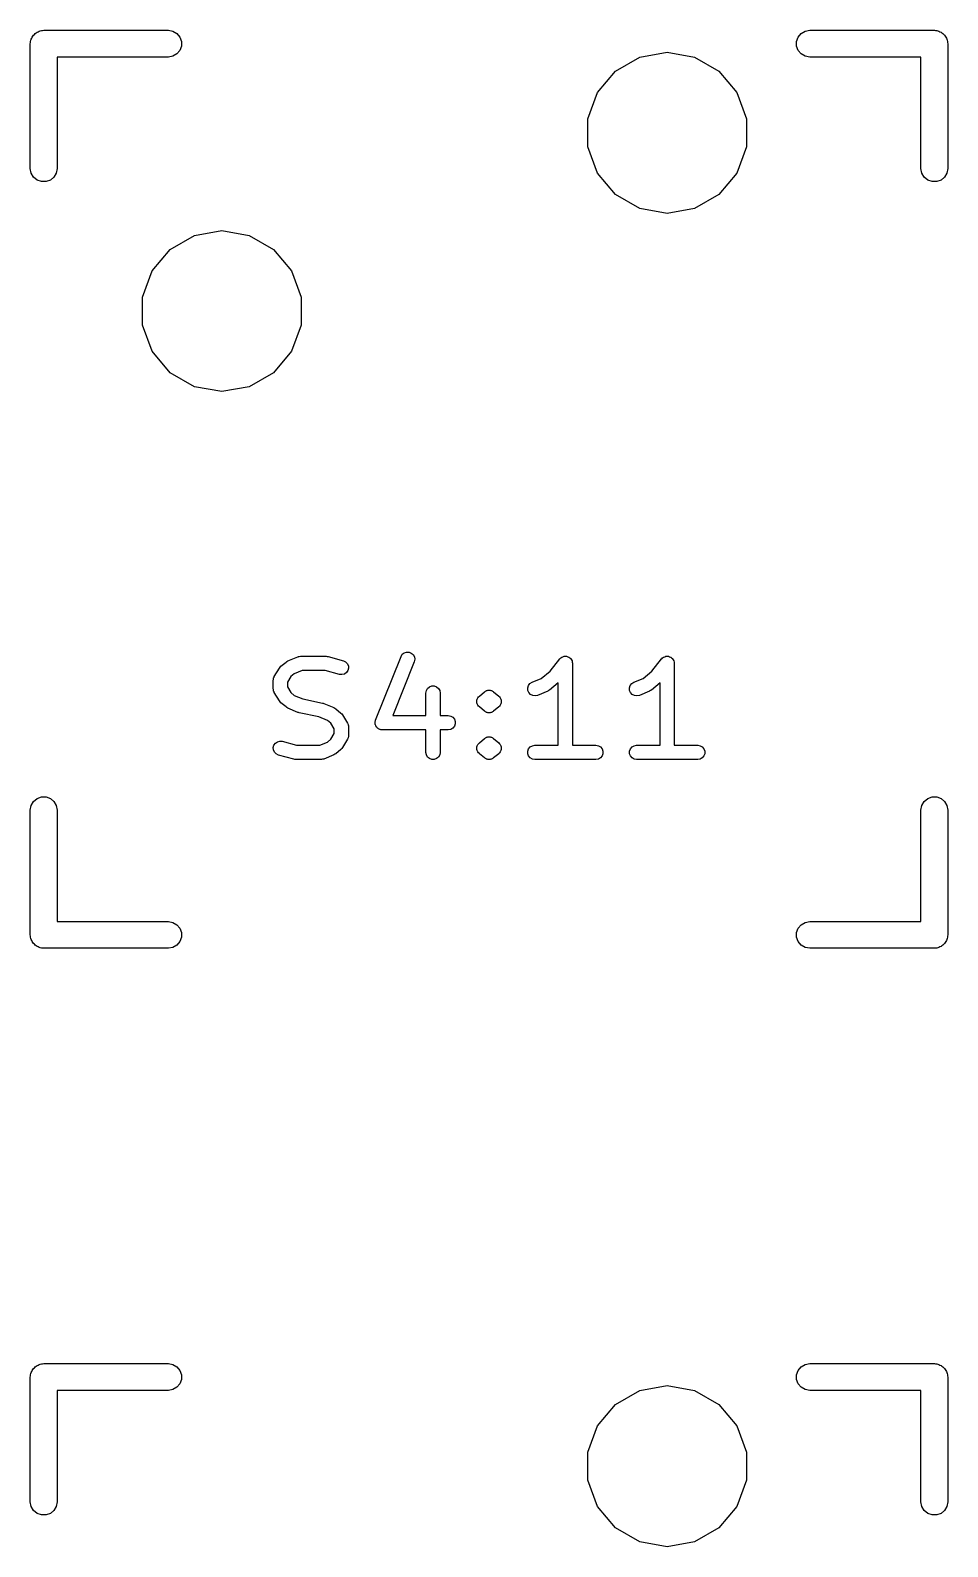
# Model space of a CAD drawing. Extents: x 15 to 276, y -105 to -15.
# Drawn here: x 224.46 to 237.54, y -37.07 to -15.46 of the extents above; entities that cross this region are included whole.
import ezdxf

# ---------------------------------------------------------------- set-up
doc = ezdxf.new("R2010")
doc.units = 0
doc.header["$MEASUREMENT"] = 0
doc.layers.add('BLACK', color=7, linetype='CONTINUOUS')

msp = doc.modelspace()

# ---------------------------------------------------------------- linework, layer by layer
at = {"layer": 'Black'}
for p, q in [((224.479, -15.5704), (224.485, -15.5547)), ((224.485, -15.5547), (224.496, -15.542)), ((224.496, -15.542), (224.504, -15.5275)), ((224.504, -15.5275), (224.517, -15.5168)), ((224.517, -15.5168), (224.528, -15.5041)), ((224.528, -15.5041), (224.542, -15.4957)), ((224.542, -15.4957), (224.555, -15.485)), ((224.555, -15.485), (224.57, -15.4793)), ((224.57, -15.4793), (224.585, -15.471)), ((224.585, -15.471), (224.601, -15.4681)), ((224.601, -15.4681), (224.617, -15.4624)), ((224.617, -15.4624), (224.634, -15.4624)), ((224.634, -15.4624), (224.65, -15.4595)), ((224.65, -15.4595), (226.428, -15.4595)), ((226.428, -15.4595), (226.493, -15.471)), ((226.493, -15.471), (226.55, -15.5041)), ((226.55, -15.5041), (226.593, -15.5547)), ((226.593, -15.5547), (226.616, -15.6169)), ((235.384, -15.6169), (235.407, -15.5547)), ((235.407, -15.5547), (235.45, -15.5041)), ((235.45, -15.5041), (235.507, -15.471)), ((235.507, -15.471), (235.572, -15.4595)), ((235.572, -15.4595), (237.35, -15.4595)), ((237.35, -15.4595), (237.366, -15.4624)), ((237.366, -15.4624), (237.383, -15.4624)), ((237.383, -15.4624), (237.399, -15.4681)), ((237.399, -15.4681), (237.415, -15.471)), ((237.415, -15.471), (237.43, -15.4793)), ((237.43, -15.4793), (237.445, -15.485)), ((237.445, -15.485), (237.458, -15.4957)), ((237.458, -15.4957), (237.472, -15.5041)), ((237.472, -15.5041), (237.483, -15.5168)), ((237.483, -15.5168), (237.496, -15.5275)), ((237.496, -15.5275), (237.504, -15.542)), ((237.504, -15.542), (237.515, -15.5547)), ((237.515, -15.5547), (237.521, -15.5704)), ((224.459, -15.65), (224.462, -15.6336)), ((224.459, -17.428), (224.459, -15.65)), ((224.462, -15.6169), (224.468, -15.6013)), ((224.462, -15.6336), (224.462, -15.6169)), ((224.468, -15.6013), (224.471, -15.5848)), ((224.471, -15.5848), (224.479, -15.5704)), ((226.593, -15.7452), (226.55, -15.7959)), ((226.616, -15.6831), (226.593, -15.7452)), ((226.616, -15.6169), (226.616, -15.6831)), ((233.148, -15.8418), (233.54, -15.7726)), ((233.54, -15.7726), (233.932, -15.8418)), ((235.384, -15.6831), (235.384, -15.6169)), ((235.407, -15.7452), (235.384, -15.6831)), ((235.45, -15.7959), (235.407, -15.7452)), ((237.521, -15.5704), (237.529, -15.5848)), ((237.529, -15.5848), (237.532, -15.6013)), ((237.532, -15.6013), (237.538, -15.6169)), ((237.538, -15.6169), (237.538, -15.6336)), ((237.538, -15.6336), (237.54, -15.65)), ((237.54, -15.65), (237.54, -17.428)), ((226.428, -15.8405), (224.84, -15.8405)), ((224.84, -15.8405), (224.84, -17.428)), ((226.493, -15.829), (226.428, -15.8405)), ((226.55, -15.7959), (226.493, -15.829)), ((232.802, -16.0411), (233.148, -15.8418)), ((233.932, -15.8418), (234.278, -16.0411)), ((235.507, -15.829), (235.45, -15.7959)), ((235.572, -15.8405), (235.507, -15.829)), ((237.159, -15.8405), (235.572, -15.8405)), ((237.159, -17.428), (237.159, -15.8405)), ((232.546, -16.3463), (232.802, -16.0411)), ((234.278, -16.0411), (234.534, -16.3463)), ((232.41, -16.7208), (232.546, -16.3463)), ((234.534, -16.3463), (234.67, -16.7208)), ((232.41, -17.1192), (232.41, -16.7208)), ((234.67, -16.7208), (234.67, -17.1192)), ((232.546, -17.4937), (232.41, -17.1192)), ((234.67, -17.1192), (234.534, -17.4937)), ((224.471, -17.4932), (224.459, -17.428)), ((224.504, -17.5505), (224.471, -17.4932)), ((224.829, -17.4932), (224.796, -17.5505)), ((224.84, -17.428), (224.829, -17.4932)), ((232.802, -17.7989), (232.546, -17.4937)), ((234.534, -17.4937), (234.278, -17.7989)), ((237.171, -17.4932), (237.159, -17.428)), ((237.204, -17.5505), (237.171, -17.4932)), ((237.529, -17.4932), (237.496, -17.5505)), ((237.54, -17.428), (237.529, -17.4932)), ((224.555, -17.593), (224.504, -17.5505)), ((224.617, -17.6156), (224.555, -17.593)), ((224.683, -17.6156), (224.617, -17.6156)), ((224.745, -17.593), (224.683, -17.6156)), ((224.796, -17.5505), (224.745, -17.593)), ((237.255, -17.593), (237.204, -17.5505)), ((237.317, -17.6156), (237.255, -17.593)), ((237.383, -17.6156), (237.317, -17.6156)), ((237.445, -17.593), (237.383, -17.6156)), ((237.496, -17.5505), (237.445, -17.593)), ((233.148, -17.9982), (232.802, -17.7989)), ((234.278, -17.7989), (233.932, -17.9982)), ((233.54, -18.0674), (233.148, -17.9982)), ((233.932, -17.9982), (233.54, -18.0674)), ((226.798, -18.3818), (227.19, -18.3126)), ((227.19, -18.3126), (227.582, -18.3818)), ((226.196, -18.8863), (226.452, -18.5811)), ((226.452, -18.5811), (226.798, -18.3818)), ((227.582, -18.3818), (227.928, -18.5811)), ((227.928, -18.5811), (228.184, -18.8863)), ((226.06, -19.2608), (226.196, -18.8863)), ((228.184, -18.8863), (228.32, -19.2608)), ((226.06, -19.6592), (226.06, -19.2608)), ((228.32, -19.2608), (228.32, -19.6592)), ((226.196, -20.0337), (226.06, -19.6592)), ((228.32, -19.6592), (228.184, -20.0337)), ((226.452, -20.3389), (226.196, -20.0337)), ((228.184, -20.0337), (227.928, -20.3389)), ((226.798, -20.5382), (226.452, -20.3389)), ((227.928, -20.3389), (227.582, -20.5382)), ((227.19, -20.6074), (226.798, -20.5382)), ((227.582, -20.5382), (227.19, -20.6074)), ((228.131, -24.4462), (228.276, -24.3857)), ((228.276, -24.3857), (228.278, -24.3852)), ((228.278, -24.3852), (228.28, -24.3841)), ((228.28, -24.3841), (228.295, -24.3814)), ((228.295, -24.3814), (228.31, -24.378)), ((228.31, -24.378), (228.313, -24.3783)), ((228.313, -24.3783), (228.315, -24.3779)), ((228.315, -24.3779), (228.678, -24.3779)), ((228.678, -24.3779), (228.691, -24.3803)), ((228.691, -24.3803), (228.705, -24.3816)), ((228.705, -24.3816), (228.923, -24.4421)), ((229.382, -25.2885), (229.745, -24.3813)), ((229.745, -24.3813), (229.763, -24.3513)), ((229.763, -24.3513), (229.791, -24.3295)), ((229.791, -24.3295), (229.824, -24.3185)), ((229.824, -24.3185), (229.86, -24.3196)), ((229.86, -24.3196), (229.892, -24.3327)), ((229.892, -24.3327), (229.919, -24.3562)), ((229.919, -24.3562), (229.935, -24.3873)), ((229.935, -24.3873), (229.94, -24.4222)), ((231.871, -24.5895), (232.009, -24.4161)), ((232.009, -24.4161), (232.01, -24.4153)), ((232.01, -24.4153), (232.011, -24.4142)), ((232.011, -24.4142), (232.023, -24.4036)), ((232.023, -24.4036), (232.036, -24.3927)), ((232.036, -24.3927), (232.037, -24.3923)), ((232.037, -24.3923), (232.038, -24.3915)), ((232.038, -24.3915), (232.053, -24.3859)), ((232.053, -24.3859), (232.069, -24.3799)), ((232.069, -24.3799), (232.07, -24.3799)), ((232.07, -24.3799), (232.071, -24.3795)), ((232.071, -24.3795), (232.087, -24.3795)), ((232.087, -24.3795), (232.104, -24.3791)), ((232.104, -24.3791), (232.105, -24.3795)), ((232.105, -24.3795), (232.106, -24.3795)), ((232.106, -24.3795), (232.122, -24.3851)), ((232.122, -24.3851), (232.137, -24.3904)), ((232.137, -24.3904), (232.138, -24.3911)), ((232.138, -24.3911), (232.139, -24.3915)), ((232.139, -24.3915), (232.152, -24.4021)), ((232.152, -24.4021), (232.165, -24.4124)), ((232.165, -24.4124), (232.165, -24.4134)), ((232.165, -24.4134), (232.166, -24.4142)), ((232.166, -24.4142), (232.175, -24.4285)), ((233.322, -24.5895), (233.461, -24.4161)), ((233.461, -24.4161), (233.462, -24.4153)), ((233.462, -24.4142), (233.475, -24.4036)), ((233.462, -24.4153), (233.462, -24.4142)), ((233.475, -24.4036), (233.487, -24.3927)), ((233.487, -24.3927), (233.488, -24.3923)), ((233.488, -24.3923), (233.489, -24.3915)), ((233.489, -24.3915), (233.505, -24.3859)), ((233.505, -24.3859), (233.52, -24.3799)), ((233.52, -24.3799), (233.521, -24.3799)), ((233.521, -24.3799), (233.522, -24.3795)), ((233.522, -24.3795), (233.539, -24.3795)), ((233.539, -24.3795), (233.555, -24.3791)), ((233.555, -24.3791), (233.556, -24.3795)), ((233.556, -24.3795), (233.558, -24.3795)), ((233.558, -24.3795), (233.573, -24.3851)), ((233.573, -24.3851), (233.589, -24.3904)), ((233.589, -24.3904), (233.59, -24.3911)), ((233.59, -24.3911), (233.591, -24.3915)), ((233.591, -24.3915), (233.603, -24.4021)), ((233.603, -24.4021), (233.616, -24.4124)), ((233.616, -24.4124), (233.617, -24.4134)), ((233.617, -24.4134), (233.618, -24.4142)), ((233.618, -24.4142), (233.626, -24.4285)), ((227.937, -24.6692), (228.01, -24.5482)), ((228.01, -24.5482), (228.021, -24.5354)), ((228.021, -24.5354), (228.032, -24.5224)), ((228.032, -24.5224), (228.105, -24.4619)), ((228.105, -24.4619), (228.118, -24.4544)), ((228.118, -24.4544), (228.131, -24.4462)), ((228.223, -24.6279), (228.175, -24.6675)), ((228.335, -24.5811), (228.223, -24.6279)), ((228.664, -24.5811), (228.335, -24.5811)), ((228.868, -24.6379), (228.664, -24.5811)), ((228.938, -24.6325), (228.903, -24.6413)), ((228.923, -24.4421), (228.954, -24.4573)), ((228.967, -24.6125), (228.938, -24.6325)), ((228.954, -24.4573), (228.979, -24.4825)), ((228.987, -24.5838), (228.967, -24.6125)), ((228.979, -24.4825), (228.994, -24.5146)), ((228.997, -24.5498), (228.987, -24.5838)), ((228.994, -24.5146), (228.997, -24.5498)), ((229.933, -24.4568), (229.626, -25.2246)), ((229.94, -24.4222), (229.933, -24.4568)), ((231.745, -24.694), (231.871, -24.5895)), ((232.175, -24.4285), (232.183, -24.4426)), ((232.183, -24.4426), (232.183, -24.4437)), ((232.183, -24.4437), (232.184, -24.4448)), ((232.184, -24.4448), (232.187, -24.461)), ((232.187, -24.461), (232.19, -24.4771)), ((232.19, -24.4771), (232.19, -24.4783)), ((232.19, -24.4783), (232.19, -24.4795)), ((232.19, -24.4795), (232.19, -25.6479)), ((233.196, -24.694), (233.322, -24.5895)), ((233.626, -24.4285), (233.635, -24.4426)), ((233.635, -24.4426), (233.635, -24.4437)), ((233.635, -24.4437), (233.635, -24.4448)), ((233.635, -24.4448), (233.638, -24.461)), ((233.638, -24.461), (233.642, -24.4771)), ((233.642, -24.4771), (233.641, -24.4783)), ((233.641, -24.4783), (233.642, -24.4795)), ((233.642, -24.4795), (233.642, -25.6479)), ((227.923, -24.7214), (227.925, -24.7118)), ((227.923, -24.8424), (227.923, -24.7214)), ((227.925, -24.852), (227.923, -24.8424)), ((227.925, -24.7021), (227.928, -24.6946)), ((227.925, -24.7118), (227.925, -24.7021)), ((227.928, -24.6946), (227.929, -24.6867)), ((227.929, -24.6867), (227.934, -24.6782)), ((227.934, -24.6782), (227.937, -24.6692)), ((228.175, -24.6675), (228.126, -24.7496)), ((228.126, -24.7496), (228.126, -24.8142)), ((228.126, -24.8142), (228.175, -24.8963)), ((228.903, -24.6413), (228.868, -24.6379)), ((230.106, -24.8681), (230.124, -24.8376)), ((230.124, -24.8376), (230.151, -24.8149)), ((230.151, -24.8149), (230.184, -24.8028)), ((230.184, -24.8028), (230.219, -24.8028)), ((230.219, -24.8028), (230.253, -24.8149)), ((230.253, -24.8149), (230.28, -24.8376)), ((230.28, -24.8376), (230.297, -24.8681)), ((231.552, -24.8293), (231.563, -24.7957)), ((231.554, -24.8646), (231.552, -24.8293)), ((231.563, -24.7957), (231.584, -24.7676)), ((231.584, -24.7676), (231.614, -24.7486)), ((231.614, -24.7486), (231.745, -24.694)), ((231.987, -24.7569), (231.863, -24.86)), ((231.987, -25.6479), (231.987, -24.7569)), ((233.004, -24.8293), (233.014, -24.7957)), ((233.005, -24.8646), (233.004, -24.8293)), ((233.014, -24.7957), (233.036, -24.7676)), ((233.036, -24.7676), (233.065, -24.7486)), ((233.065, -24.7486), (233.196, -24.694)), ((233.438, -24.7569), (233.315, -24.86)), ((233.438, -25.6479), (233.438, -24.7569)), ((227.925, -24.8617), (227.925, -24.852)), ((227.928, -24.8692), (227.925, -24.8617)), ((227.929, -24.8771), (227.928, -24.8692)), ((227.934, -24.8856), (227.929, -24.8771)), ((227.937, -24.8947), (227.934, -24.8856)), ((228.01, -25.0156), (227.937, -24.8947)), ((228.021, -25.0284), (228.01, -25.0156)), ((228.032, -25.0414), (228.021, -25.0284)), ((228.105, -25.1019), (228.032, -25.0414)), ((228.175, -24.8963), (228.223, -24.9359)), ((228.223, -24.9359), (228.345, -24.9868)), ((228.345, -24.9868), (228.626, -25.0453)), ((228.626, -25.0453), (228.635, -25.0489)), ((228.635, -25.0489), (228.644, -25.051)), ((228.644, -25.051), (228.789, -25.1115)), ((230.1, -24.9029), (230.106, -24.8681)), ((230.1, -25.2246), (230.1, -24.9029)), ((230.297, -24.8681), (230.303, -24.9029)), ((230.303, -24.9029), (230.303, -25.2246)), ((230.827, -25.0058), (230.833, -24.9896)), ((230.827, -25.0062), (230.827, -25.0058)), ((230.827, -25.0065), (230.827, -25.0062)), ((230.827, -25.0238), (230.827, -25.0065)), ((230.827, -25.0411), (230.827, -25.0238)), ((230.827, -25.0414), (230.827, -25.0411)), ((230.827, -25.0418), (230.827, -25.0414)), ((230.833, -25.0581), (230.827, -25.0418)), ((230.833, -24.9896), (230.839, -24.9733)), ((230.839, -25.0743), (230.833, -25.0581)), ((230.839, -24.973), (230.84, -24.9727)), ((230.839, -24.9733), (230.839, -24.973)), ((230.84, -24.9727), (230.851, -24.9594)), ((230.851, -24.9594), (230.862, -24.9462)), ((230.862, -24.9458), (230.935, -24.8853)), ((230.862, -24.946), (230.862, -24.9458)), ((230.862, -24.9462), (230.862, -24.946)), ((230.935, -24.8853), (230.943, -24.8809)), ((230.943, -24.8809), (230.949, -24.8753)), ((230.949, -24.8753), (230.957, -24.8724)), ((230.957, -24.8724), (230.965, -24.868)), ((230.965, -24.8679), (230.966, -24.8677)), ((230.965, -24.868), (230.965, -24.8679)), ((230.966, -24.8677), (230.974, -24.8663)), ((230.974, -24.8663), (230.982, -24.8633)), ((230.982, -24.8633), (230.991, -24.8633)), ((230.991, -24.8633), (231, -24.8617)), ((231, -24.8617), (231, -24.8618)), ((231, -24.8618), (231, -24.8617)), ((231, -24.8617), (231.009, -24.8633)), ((231.009, -24.8633), (231.018, -24.8633)), ((231.018, -24.8633), (231.026, -24.8663)), ((231.026, -24.8663), (231.034, -24.8677)), ((231.034, -24.8677), (231.035, -24.8679)), ((231.035, -24.8679), (231.035, -24.868)), ((231.035, -24.868), (231.043, -24.8724)), ((231.043, -24.8724), (231.051, -24.8753)), ((231.051, -24.8753), (231.057, -24.8809)), ((231.057, -24.8809), (231.065, -24.8853)), ((231.065, -24.8853), (231.138, -24.9458)), ((231.138, -24.9458), (231.138, -24.946)), ((231.138, -24.946), (231.138, -24.9462)), ((231.138, -24.9462), (231.149, -24.9594)), ((231.149, -24.9594), (231.16, -24.9727)), ((231.16, -24.9727), (231.161, -24.973)), ((231.161, -24.973), (231.161, -24.9733)), ((231.161, -24.9733), (231.167, -24.9895)), ((231.167, -25.058), (231.161, -25.0743)), ((231.167, -24.9895), (231.173, -25.0058)), ((231.173, -25.0418), (231.167, -25.058)), ((231.173, -25.0058), (231.173, -25.0062)), ((231.173, -25.0062), (231.173, -25.0065)), ((231.173, -25.0065), (231.173, -25.0238)), ((231.173, -25.0238), (231.173, -25.0411)), ((231.173, -25.0411), (231.173, -25.0414)), ((231.173, -25.0414), (231.173, -25.0418)), ((231.568, -24.8971), (231.554, -24.8646)), ((231.591, -24.9231), (231.568, -24.8971)), ((231.623, -24.9393), (231.591, -24.9231)), ((231.658, -24.9439), (231.623, -24.9393)), ((231.692, -24.9362), (231.658, -24.9439)), ((231.837, -24.8757), (231.692, -24.9362)), ((231.85, -24.8675), (231.837, -24.8757)), ((231.863, -24.86), (231.85, -24.8675)), ((233.019, -24.8971), (233.005, -24.8646)), ((233.043, -24.9231), (233.019, -24.8971)), ((233.074, -24.9393), (233.043, -24.9231)), ((233.109, -24.9439), (233.074, -24.9393)), ((233.144, -24.9362), (233.109, -24.9439)), ((233.289, -24.8757), (233.144, -24.9362)), ((233.302, -24.8675), (233.289, -24.8757)), ((233.315, -24.86), (233.302, -24.8675)), ((228.118, -25.1094), (228.105, -25.1019)), ((228.131, -25.1176), (228.118, -25.1094)), ((228.276, -25.1781), (228.131, -25.1176)), ((228.285, -25.1802), (228.276, -25.1781)), ((228.294, -25.1837), (228.285, -25.1802)), ((228.575, -25.2423), (228.294, -25.1837)), ((228.697, -25.2931), (228.575, -25.2423)), ((228.789, -25.1115), (228.802, -25.1196)), ((228.802, -25.1196), (228.815, -25.1272)), ((228.815, -25.1272), (228.888, -25.1877)), ((228.888, -25.1877), (228.899, -25.2006)), ((228.899, -25.2006), (228.91, -25.2134)), ((228.91, -25.2134), (228.983, -25.3344)), ((229.626, -25.2246), (230.1, -25.2246)), ((230.303, -25.2246), (230.419, -25.2246)), ((230.419, -25.2246), (230.454, -25.2307)), ((230.454, -25.2307), (230.485, -25.2484)), ((230.485, -25.2484), (230.507, -25.2754)), ((230.507, -25.2754), (230.519, -25.3085)), ((230.839, -25.0746), (230.839, -25.0743)), ((230.84, -25.0749), (230.839, -25.0746)), ((230.851, -25.0882), (230.84, -25.0749)), ((230.862, -25.1014), (230.851, -25.0882)), ((230.862, -25.1016), (230.862, -25.1014)), ((230.862, -25.1019), (230.862, -25.1016)), ((230.935, -25.1623), (230.862, -25.1019)), ((230.943, -25.1667), (230.935, -25.1623)), ((230.949, -25.1723), (230.943, -25.1667)), ((230.957, -25.1753), (230.949, -25.1723)), ((230.965, -25.1796), (230.957, -25.1753)), ((230.965, -25.1797), (230.965, -25.1796)), ((230.966, -25.1799), (230.965, -25.1797)), ((230.974, -25.1814), (230.966, -25.1799)), ((230.982, -25.1843), (230.974, -25.1814)), ((230.991, -25.1843), (230.982, -25.1843)), ((231, -25.1859), (230.991, -25.1843)), ((231.009, -25.1843), (231, -25.1859)), ((231, -25.1859), (231, -25.1858)), ((231, -25.1858), (231, -25.1859)), ((231.018, -25.1843), (231.009, -25.1843)), ((231.026, -25.1814), (231.018, -25.1843)), ((231.034, -25.1799), (231.026, -25.1814)), ((231.035, -25.1797), (231.034, -25.1799)), ((231.043, -25.1753), (231.035, -25.1796)), ((231.035, -25.1796), (231.035, -25.1797)), ((231.051, -25.1723), (231.043, -25.1753)), ((231.057, -25.1667), (231.051, -25.1723)), ((231.065, -25.1623), (231.057, -25.1667)), ((231.138, -25.1019), (231.065, -25.1623)), ((231.149, -25.0882), (231.138, -25.1014)), ((231.138, -25.1014), (231.138, -25.1016)), ((231.138, -25.1016), (231.138, -25.1019)), ((231.16, -25.0749), (231.149, -25.0882)), ((231.161, -25.0746), (231.16, -25.0749)), ((231.161, -25.0743), (231.161, -25.0746)), ((228.745, -25.3327), (228.697, -25.2931)), ((228.794, -25.4148), (228.745, -25.3327)), ((228.745, -25.5615), (228.794, -25.4795)), ((228.794, -25.4795), (228.794, -25.4148)), ((228.983, -25.3344), (228.986, -25.3435)), ((228.986, -25.3435), (228.991, -25.3519)), ((228.991, -25.3519), (228.992, -25.3598)), ((228.992, -25.3598), (228.995, -25.3673)), ((228.995, -25.3673), (228.995, -25.3771)), ((228.995, -25.3771), (228.997, -25.3867)), ((228.997, -25.3867), (228.997, -25.5076)), ((229.374, -25.323), (229.376, -25.3158)), ((229.376, -25.3334), (229.374, -25.323)), ((229.376, -25.3085), (229.38, -25.2987)), ((229.376, -25.3158), (229.376, -25.3085)), ((229.376, -25.3438), (229.376, -25.3334)), ((229.378, -25.3507), (229.376, -25.3438)), ((229.379, -25.3579), (229.378, -25.3507)), ((229.384, -25.3672), (229.379, -25.3579)), ((229.38, -25.2987), (229.382, -25.2885)), ((229.388, -25.377), (229.384, -25.3672)), ((229.393, -25.3826), (229.388, -25.377)), ((229.396, -25.389), (229.393, -25.3826)), ((229.404, -25.396), (229.396, -25.389)), ((229.411, -25.404), (229.404, -25.396)), ((229.417, -25.4077), (229.411, -25.404)), ((229.422, -25.4125), (229.417, -25.4077)), ((229.432, -25.4164), (229.422, -25.4125)), ((229.441, -25.4217), (229.432, -25.4164)), ((229.448, -25.4229), (229.441, -25.4217)), ((229.455, -25.4256), (229.448, -25.4229)), ((229.466, -25.426), (229.455, -25.4256)), ((229.476, -25.4278), (229.466, -25.426)), ((230.1, -25.4278), (229.476, -25.4278)), ((230.1, -25.7495), (230.1, -25.4278)), ((230.419, -25.4278), (230.303, -25.4278)), ((230.303, -25.4278), (230.303, -25.7495)), ((230.454, -25.4217), (230.419, -25.4278)), ((230.485, -25.404), (230.454, -25.4217)), ((230.507, -25.377), (230.485, -25.404)), ((230.519, -25.3438), (230.507, -25.377)), ((230.519, -25.3085), (230.519, -25.3438)), ((227.923, -25.6793), (227.933, -25.6453)), ((227.926, -25.7144), (227.923, -25.6793)), ((227.933, -25.6453), (227.953, -25.6166)), ((227.953, -25.6166), (227.982, -25.5966)), ((227.982, -25.5966), (228.017, -25.5878)), ((228.017, -25.5878), (228.052, -25.5912)), ((228.052, -25.5912), (228.256, -25.6479)), ((228.256, -25.6479), (228.585, -25.6479)), ((228.585, -25.6479), (228.697, -25.6012)), ((228.697, -25.6012), (228.745, -25.5615)), ((228.888, -25.7066), (228.815, -25.7671)), ((228.899, -25.6937), (228.888, -25.7066)), ((228.91, -25.6808), (228.899, -25.6937)), ((228.983, -25.5599), (228.91, -25.6808)), ((228.986, -25.5508), (228.983, -25.5599)), ((228.991, -25.5424), (228.986, -25.5508)), ((228.992, -25.5344), (228.991, -25.5424)), ((228.995, -25.5269), (228.992, -25.5344)), ((228.997, -25.5076), (228.995, -25.5172)), ((228.995, -25.5172), (228.995, -25.5269)), ((230.827, -25.6711), (230.833, -25.6548)), ((230.827, -25.6714), (230.827, -25.6711)), ((230.827, -25.6717), (230.827, -25.6714)), ((230.827, -25.6891), (230.827, -25.6717)), ((230.827, -25.7064), (230.827, -25.6891)), ((230.827, -25.7067), (230.827, -25.7064)), ((230.827, -25.707), (230.827, -25.7067)), ((230.833, -25.7234), (230.827, -25.707)), ((230.833, -25.6548), (230.839, -25.6385)), ((230.839, -25.6383), (230.84, -25.638)), ((230.839, -25.6385), (230.839, -25.6383)), ((230.84, -25.638), (230.851, -25.6247)), ((230.851, -25.6247), (230.862, -25.6114)), ((230.862, -25.611), (230.935, -25.5505)), ((230.862, -25.6113), (230.862, -25.611)), ((230.862, -25.6114), (230.862, -25.6113)), ((230.935, -25.5505), (230.943, -25.5462)), ((230.943, -25.5462), (230.949, -25.5406)), ((230.949, -25.5406), (230.957, -25.5376)), ((230.957, -25.5376), (230.965, -25.5332)), ((230.965, -25.5332), (230.966, -25.533)), ((230.965, -25.5332), (230.965, -25.5332)), ((230.966, -25.533), (230.974, -25.5315)), ((230.974, -25.5315), (230.982, -25.5285)), ((230.982, -25.5285), (230.991, -25.5285)), ((230.991, -25.5285), (231, -25.527)), ((231, -25.527), (231, -25.527)), ((231, -25.527), (231, -25.527)), ((231, -25.527), (231.009, -25.5285)), ((231.009, -25.5285), (231.018, -25.5285)), ((231.018, -25.5285), (231.026, -25.5315)), ((231.026, -25.5315), (231.034, -25.533)), ((231.034, -25.533), (231.035, -25.5332)), ((231.035, -25.5332), (231.035, -25.5332)), ((231.035, -25.5332), (231.043, -25.5376)), ((231.043, -25.5376), (231.051, -25.5406)), ((231.051, -25.5406), (231.057, -25.5462)), ((231.057, -25.5462), (231.065, -25.5505)), ((231.065, -25.5505), (231.138, -25.611)), ((231.138, -25.611), (231.138, -25.6113)), ((231.138, -25.6113), (231.138, -25.6114)), ((231.138, -25.6114), (231.149, -25.6247)), ((231.149, -25.6247), (231.16, -25.638)), ((231.16, -25.638), (231.161, -25.6383)), ((231.161, -25.6383), (231.161, -25.6385)), ((231.161, -25.6385), (231.167, -25.6548)), ((231.167, -25.6548), (231.173, -25.6711)), ((231.173, -25.707), (231.167, -25.7233)), ((231.173, -25.6711), (231.173, -25.6714)), ((231.173, -25.6714), (231.173, -25.6717)), ((231.173, -25.6717), (231.173, -25.689)), ((231.173, -25.689), (231.173, -25.7064)), ((231.173, -25.7064), (231.173, -25.7067)), ((231.173, -25.7067), (231.173, -25.707)), ((231.553, -25.7319), (231.565, -25.6987)), ((231.565, -25.6987), (231.588, -25.6717)), ((231.588, -25.6717), (231.618, -25.6541)), ((231.618, -25.6541), (231.653, -25.6479)), ((231.653, -25.6479), (231.987, -25.6479)), ((232.19, -25.6479), (232.524, -25.6479)), ((232.524, -25.6479), (232.559, -25.6541)), ((232.559, -25.6541), (232.589, -25.6717)), ((232.589, -25.6717), (232.612, -25.6987)), ((232.612, -25.6987), (232.624, -25.7319)), ((233.005, -25.7319), (233.017, -25.6987)), ((233.017, -25.6987), (233.039, -25.6717)), ((233.039, -25.6717), (233.07, -25.6541)), ((233.07, -25.6541), (233.105, -25.6479)), ((233.105, -25.6479), (233.438, -25.6479)), ((233.642, -25.6479), (233.975, -25.6479)), ((233.975, -25.6479), (234.01, -25.6541)), ((234.01, -25.6541), (234.041, -25.6717)), ((234.041, -25.6717), (234.063, -25.6987)), ((234.063, -25.6987), (234.075, -25.7319)), ((227.941, -25.7466), (227.926, -25.7144)), ((227.966, -25.7717), (227.941, -25.7466)), ((227.997, -25.7869), (227.966, -25.7717)), ((228.215, -25.8474), (227.997, -25.7869)), ((228.229, -25.8487), (228.215, -25.8474)), ((228.242, -25.8511), (228.229, -25.8487)), ((228.605, -25.8511), (228.242, -25.8511)), ((228.607, -25.8507), (228.605, -25.8511)), ((228.61, -25.851), (228.607, -25.8507)), ((228.625, -25.8477), (228.61, -25.851)), ((228.64, -25.845), (228.625, -25.8477)), ((228.642, -25.8438), (228.64, -25.845)), ((228.644, -25.8433), (228.642, -25.8438)), ((228.789, -25.7828), (228.644, -25.8433)), ((228.802, -25.7746), (228.789, -25.7828)), ((228.815, -25.7671), (228.802, -25.7746)), ((230.106, -25.7843), (230.1, -25.7495)), ((230.124, -25.8148), (230.106, -25.7843)), ((230.151, -25.8375), (230.124, -25.8148)), ((230.184, -25.8496), (230.151, -25.8375)), ((230.219, -25.8496), (230.184, -25.8496)), ((230.253, -25.8375), (230.219, -25.8496)), ((230.28, -25.8148), (230.253, -25.8375)), ((230.297, -25.7843), (230.28, -25.8148)), ((230.303, -25.7495), (230.297, -25.7843)), ((230.839, -25.7395), (230.833, -25.7234)), ((230.839, -25.7398), (230.839, -25.7395)), ((230.84, -25.7401), (230.839, -25.7398)), ((230.851, -25.7534), (230.84, -25.7401)), ((230.862, -25.7667), (230.851, -25.7534)), ((230.862, -25.7668), (230.862, -25.7667)), ((230.862, -25.7671), (230.862, -25.7668)), ((230.935, -25.8276), (230.862, -25.7671)), ((230.943, -25.8319), (230.935, -25.8276)), ((230.949, -25.8375), (230.943, -25.8319)), ((230.957, -25.8405), (230.949, -25.8375)), ((230.965, -25.8449), (230.957, -25.8405)), ((230.966, -25.8451), (230.965, -25.8449)), ((230.965, -25.8449), (230.965, -25.8449)), ((230.974, -25.8466), (230.966, -25.8451)), ((230.982, -25.8496), (230.974, -25.8466)), ((230.991, -25.8496), (230.982, -25.8496)), ((231, -25.8511), (230.991, -25.8496)), ((231.009, -25.8496), (231, -25.8511)), ((231, -25.8511), (231, -25.8511)), ((231, -25.8511), (231, -25.8511)), ((231.018, -25.8496), (231.009, -25.8496)), ((231.026, -25.8466), (231.018, -25.8496)), ((231.034, -25.8451), (231.026, -25.8466)), ((231.035, -25.8449), (231.034, -25.8451)), ((231.043, -25.8405), (231.035, -25.8449)), ((231.035, -25.8449), (231.035, -25.8449)), ((231.051, -25.8375), (231.043, -25.8405)), ((231.057, -25.8319), (231.051, -25.8375)), ((231.065, -25.8276), (231.057, -25.8319)), ((231.138, -25.7671), (231.065, -25.8276)), ((231.149, -25.7534), (231.138, -25.7667)), ((231.138, -25.7667), (231.138, -25.7668)), ((231.138, -25.7668), (231.138, -25.7671)), ((231.16, -25.7401), (231.149, -25.7534)), ((231.161, -25.7398), (231.16, -25.7401)), ((231.167, -25.7233), (231.161, -25.7395)), ((231.161, -25.7395), (231.161, -25.7398)), ((231.553, -25.7672), (231.553, -25.7319)), ((231.565, -25.8003), (231.553, -25.7672)), ((231.588, -25.8274), (231.565, -25.8003)), ((231.618, -25.845), (231.588, -25.8274)), ((231.653, -25.8511), (231.618, -25.845)), ((232.524, -25.8511), (231.653, -25.8511)), ((232.559, -25.845), (232.524, -25.8511)), ((232.589, -25.8274), (232.559, -25.845)), ((232.612, -25.8003), (232.589, -25.8274)), ((232.624, -25.7672), (232.612, -25.8003)), ((232.624, -25.7319), (232.624, -25.7672)), ((233.005, -25.7672), (233.005, -25.7319)), ((233.017, -25.8003), (233.005, -25.7672)), ((233.039, -25.8274), (233.017, -25.8003)), ((233.07, -25.845), (233.039, -25.8274)), ((233.105, -25.8511), (233.07, -25.845)), ((233.975, -25.8511), (233.105, -25.8511)), ((234.01, -25.845), (233.975, -25.8511)), ((234.041, -25.8274), (234.01, -25.845)), ((234.063, -25.8003), (234.041, -25.8274)), ((234.075, -25.7672), (234.063, -25.8003)), ((234.075, -25.7319), (234.075, -25.7672)), ((224.459, -26.572), (224.471, -26.5068)), ((224.459, -28.35), (224.459, -26.572)), ((224.471, -26.5068), (224.504, -26.4495)), ((224.504, -26.4495), (224.555, -26.407)), ((224.555, -26.407), (224.617, -26.3844)), ((224.617, -26.3844), (224.683, -26.3844)), ((224.683, -26.3844), (224.745, -26.407)), ((224.745, -26.407), (224.796, -26.4495)), ((224.796, -26.4495), (224.829, -26.5068)), ((224.829, -26.5068), (224.84, -26.572)), ((224.84, -26.572), (224.84, -28.1595)), ((237.159, -26.572), (237.171, -26.5068)), ((237.159, -28.1595), (237.159, -26.572)), ((237.171, -26.5068), (237.204, -26.4495)), ((237.204, -26.4495), (237.255, -26.407)), ((237.255, -26.407), (237.317, -26.3844)), ((237.317, -26.3844), (237.383, -26.3844)), ((237.383, -26.3844), (237.445, -26.407)), ((237.445, -26.407), (237.496, -26.4495)), ((237.496, -26.4495), (237.529, -26.5068)), ((237.529, -26.5068), (237.54, -26.572)), ((237.54, -26.572), (237.54, -28.35)), ((224.84, -28.1595), (226.428, -28.1595)), ((226.428, -28.1595), (226.493, -28.171)), ((226.493, -28.171), (226.55, -28.2041)), ((226.55, -28.2041), (226.593, -28.2547)), ((226.593, -28.2547), (226.616, -28.3169)), ((235.384, -28.3169), (235.407, -28.2547)), ((235.407, -28.2547), (235.45, -28.2041)), ((235.45, -28.2041), (235.507, -28.171)), ((235.507, -28.171), (235.572, -28.1595)), ((235.572, -28.1595), (237.159, -28.1595)), ((224.462, -28.3664), (224.459, -28.35)), ((224.462, -28.3831), (224.462, -28.3664)), ((224.468, -28.3987), (224.462, -28.3831)), ((224.471, -28.4152), (224.468, -28.3987)), ((224.479, -28.4296), (224.471, -28.4152)), ((224.485, -28.4452), (224.479, -28.4296)), ((224.496, -28.458), (224.485, -28.4452)), ((224.504, -28.4725), (224.496, -28.458)), ((224.517, -28.4832), (224.504, -28.4725)), ((224.528, -28.4959), (224.517, -28.4832)), ((224.542, -28.5043), (224.528, -28.4959)), ((224.555, -28.515), (224.542, -28.5043)), ((224.57, -28.5207), (224.555, -28.515)), ((224.585, -28.529), (224.57, -28.5207)), ((226.55, -28.4959), (226.493, -28.529)), ((226.593, -28.4452), (226.55, -28.4959)), ((226.616, -28.3831), (226.593, -28.4452)), ((226.616, -28.3169), (226.616, -28.3831)), ((235.384, -28.3831), (235.384, -28.3169)), ((235.407, -28.4452), (235.384, -28.3831)), ((235.45, -28.4959), (235.407, -28.4452)), ((235.507, -28.529), (235.45, -28.4959)), ((237.43, -28.5207), (237.415, -28.529)), ((237.445, -28.515), (237.43, -28.5207)), ((237.458, -28.5043), (237.445, -28.515)), ((237.472, -28.4959), (237.458, -28.5043)), ((237.483, -28.4832), (237.472, -28.4959)), ((237.496, -28.4725), (237.483, -28.4832)), ((237.504, -28.458), (237.496, -28.4725)), ((237.515, -28.4452), (237.504, -28.458)), ((237.521, -28.4296), (237.515, -28.4452)), ((237.529, -28.4152), (237.521, -28.4296)), ((237.532, -28.3987), (237.529, -28.4152)), ((237.538, -28.3831), (237.532, -28.3987)), ((237.54, -28.35), (237.538, -28.3664)), ((237.538, -28.3664), (237.538, -28.3831)), ((224.601, -28.5319), (224.585, -28.529)), ((224.617, -28.5376), (224.601, -28.5319)), ((224.634, -28.5376), (224.617, -28.5376)), ((224.65, -28.5405), (224.634, -28.5376)), ((226.428, -28.5405), (224.65, -28.5405)), ((226.493, -28.529), (226.428, -28.5405)), ((235.572, -28.5405), (235.507, -28.529)), ((237.35, -28.5405), (235.572, -28.5405)), ((237.366, -28.5376), (237.35, -28.5405)), ((237.383, -28.5376), (237.366, -28.5376)), ((237.399, -28.5319), (237.383, -28.5376)), ((237.415, -28.529), (237.399, -28.5319)), ((224.471, -34.5848), (224.479, -34.5704)), ((224.479, -34.5704), (224.485, -34.5547)), ((224.485, -34.5547), (224.496, -34.542)), ((224.496, -34.542), (224.504, -34.5275)), ((224.504, -34.5275), (224.517, -34.5168)), ((224.517, -34.5168), (224.528, -34.5041)), ((224.528, -34.5041), (224.542, -34.4957)), ((224.542, -34.4957), (224.555, -34.485)), ((224.555, -34.485), (224.57, -34.4793)), ((224.57, -34.4793), (224.585, -34.471)), ((224.585, -34.471), (224.601, -34.4681)), ((224.601, -34.4681), (224.617, -34.4624)), ((224.617, -34.4624), (224.634, -34.4624)), ((224.634, -34.4624), (224.65, -34.4595)), ((224.65, -34.4595), (226.428, -34.4595)), ((226.428, -34.4595), (226.493, -34.471)), ((226.493, -34.471), (226.55, -34.5041)), ((226.55, -34.5041), (226.593, -34.5547)), ((226.593, -34.5547), (226.616, -34.6169)), ((235.384, -34.6169), (235.407, -34.5547)), ((235.407, -34.5547), (235.45, -34.5041)), ((235.45, -34.5041), (235.507, -34.471)), ((235.507, -34.471), (235.572, -34.4595)), ((235.572, -34.4595), (237.35, -34.4595)), ((237.35, -34.4595), (237.366, -34.4624)), ((237.366, -34.4624), (237.383, -34.4624)), ((237.383, -34.4624), (237.399, -34.4681)), ((237.399, -34.4681), (237.415, -34.471)), ((237.415, -34.471), (237.43, -34.4793)), ((237.43, -34.4793), (237.445, -34.485)), ((237.445, -34.485), (237.458, -34.4957)), ((237.458, -34.4957), (237.472, -34.5041)), ((237.472, -34.5041), (237.483, -34.5168)), ((237.483, -34.5168), (237.496, -34.5275)), ((237.496, -34.5275), (237.504, -34.542)), ((237.504, -34.542), (237.515, -34.5547)), ((237.515, -34.5547), (237.521, -34.5704)), ((237.521, -34.5704), (237.529, -34.5848)), ((224.459, -34.65), (224.462, -34.6336)), ((224.459, -36.428), (224.459, -34.65)), ((224.462, -34.6169), (224.468, -34.6013)), ((224.462, -34.6336), (224.462, -34.6169)), ((224.468, -34.6013), (224.471, -34.5848)), ((226.593, -34.7452), (226.55, -34.7959)), ((226.616, -34.6831), (226.593, -34.7452)), ((226.616, -34.6169), (226.616, -34.6831)), ((233.148, -34.8418), (233.54, -34.7726)), ((233.54, -34.7726), (233.932, -34.8418)), ((235.384, -34.6831), (235.384, -34.6169)), ((235.407, -34.7452), (235.384, -34.6831)), ((235.45, -34.7959), (235.407, -34.7452)), ((237.529, -34.5848), (237.532, -34.6013)), ((237.532, -34.6013), (237.538, -34.6169)), ((237.538, -34.6169), (237.538, -34.6336)), ((237.538, -34.6336), (237.54, -34.65)), ((237.54, -34.65), (237.54, -36.428)), ((226.428, -34.8405), (224.84, -34.8405)), ((224.84, -34.8405), (224.84, -36.428)), ((226.493, -34.829), (226.428, -34.8405)), ((226.55, -34.7959), (226.493, -34.829)), ((232.802, -35.0411), (233.148, -34.8418)), ((233.932, -34.8418), (234.278, -35.0411)), ((235.507, -34.829), (235.45, -34.7959)), ((235.572, -34.8405), (235.507, -34.829)), ((237.159, -34.8405), (235.572, -34.8405)), ((237.159, -36.428), (237.159, -34.8405)), ((232.546, -35.3463), (232.802, -35.0411)), ((234.278, -35.0411), (234.534, -35.3463)), ((232.41, -35.7208), (232.546, -35.3463)), ((234.534, -35.3463), (234.67, -35.7208)), ((232.41, -36.1192), (232.41, -35.7208)), ((234.67, -35.7208), (234.67, -36.1192)), ((232.546, -36.4937), (232.41, -36.1192)), ((234.67, -36.1192), (234.534, -36.4937)), ((224.471, -36.4932), (224.459, -36.428)), ((224.504, -36.5505), (224.471, -36.4932)), ((224.829, -36.4932), (224.796, -36.5505)), ((224.84, -36.428), (224.829, -36.4932)), ((232.802, -36.7989), (232.546, -36.4937)), ((234.534, -36.4937), (234.278, -36.7989)), ((237.171, -36.4932), (237.159, -36.428)), ((237.204, -36.5505), (237.171, -36.4932)), ((237.529, -36.4932), (237.496, -36.5505)), ((237.54, -36.428), (237.529, -36.4932)), ((224.555, -36.593), (224.504, -36.5505)), ((224.617, -36.6156), (224.555, -36.593)), ((224.683, -36.6156), (224.617, -36.6156)), ((224.745, -36.593), (224.683, -36.6156)), ((224.796, -36.5505), (224.745, -36.593)), ((237.255, -36.593), (237.204, -36.5505)), ((237.317, -36.6156), (237.255, -36.593)), ((237.383, -36.6156), (237.317, -36.6156)), ((237.445, -36.593), (237.383, -36.6156)), ((237.496, -36.5505), (237.445, -36.593)), ((233.148, -36.9982), (232.802, -36.7989)), ((234.278, -36.7989), (233.932, -36.9982)), ((233.54, -37.0674), (233.148, -36.9982)), ((233.932, -36.9982), (233.54, -37.0674))]:
    msp.add_line(p, q, dxfattribs=at)

doc.saveas('drawing.dxf')
